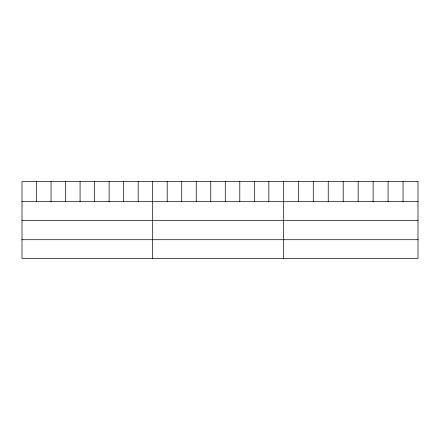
<?xml version="1.0" encoding="UTF-8"?>
<svg xmlns="http://www.w3.org/2000/svg" width="440" height="440" viewBox="0 0 440 440"><rect width="100%" height="100%" fill="white"/><g stroke="black" fill="none" stroke-linecap="round" stroke-linejoin="round"><path stroke-width="0.66" d="M22 201.691L418 201.691M22 220.418L418 220.418M22 239.712L418 239.712M403.04 181.566L403.04 201.691M388.08 181.566L388.08 201.691M373.12 181.566L373.12 201.691M358.16 181.566L358.16 201.691M343.2 181.566L343.2 201.691M328.24 181.566L328.24 201.691M313.28 181.566L313.28 201.691M298.32 181.566L298.32 201.691M283.36 181.566L283.36 258.434M268.84 181.566L268.84 201.691M254.32 181.566L254.32 201.691M239.8 181.566L239.8 201.691M225.28 181.566L225.28 201.691M210.76 181.566L210.76 201.691M196.24 181.566L196.24 201.691M181.72 181.566L181.72 201.691M167.2 181.566L167.2 201.691M152.68 181.566L152.68 258.434M138.16 181.566L138.16 201.691M123.64 181.566L123.64 201.691M109.12 181.566L109.12 201.691M94.6 181.566L94.6 201.691M80.08 181.566L80.08 201.691M65.56 181.566L65.56 201.691M51.04 181.566L51.04 201.691M36.52 181.566L36.52 201.691M418 181.566L22 181.566L22 258.434L418 258.434L418 181.566"/></g></svg>
